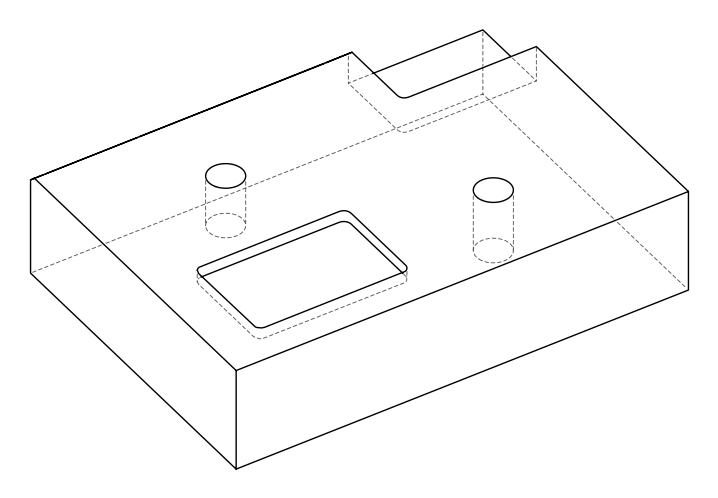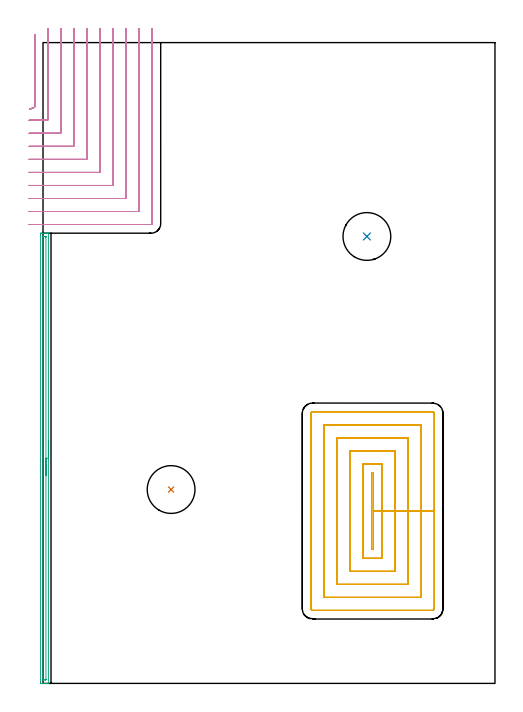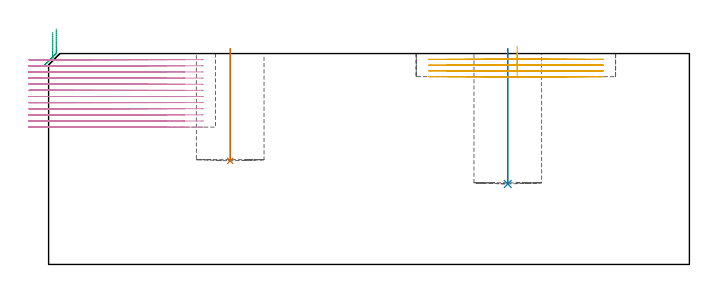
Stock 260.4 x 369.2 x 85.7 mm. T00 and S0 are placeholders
(PLAN: 5 operations, 2 tool changes, 47 min)
(1 INDEXABLE_INSERT_DRILL_BLIND_HOLE_FROM_SOLID | STEP1POCKET | NXT0302_026 | 0.18 min | 25685 mm3)
(2 INDEXABLE_INSERT_DRILL_BLIND_HOLE_FROM_SOLID_1 | STEP1POCKET_1 | NXT0302_026 | 0.22 min | 31264 mm3)
(3 AREA_MILL | FG_CHAMFER_SURFACE | UGT0205_001 | 4.32 min | 2781 mm3)
(4 MILL_CORNER_NOTCH_RECTANGULAR | CORNER_NOTCH_RECTANGULAR | NXT0201_013 | Follow Part, ap 2.5, ae 75% | 30.86 min | 222384 mm3)
(5 MILL_RECTANGULAR_POCKET | POCKET_RECTANGULAR_STRAIGHT | NXT0201_013 | Follow Part, ap 2.5, ae 75% | 11.38 min | 94454 mm3)
(TOOL NXT0302_026 | Index. Insert Drill 27.5mm [880-D2750L32-03] | D27.5 PA176 FL83 Z2)
(TOOL UGT0205_001 | Chamfer Mill 20 x 3 x 45 deg. | D20 FL50 Z2)
(TOOL NXT0201_013 | ENDMILL 10mm | D10 FL30 Z4)
(OP 1 INDEXABLE_INSERT_DRILL_BLIND_HOLE_FROM_SOLID)
G17 G21 G94 G90
T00 M6
G54
G17 G0 G90 X73.8 Y111.7 S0 M3
G43 Z95.7 H1
G94 G81 G98 Z42.1 F250. R87.7
G80
M5
M2
(OP 2 INDEXABLE_INSERT_DRILL_BLIND_HOLE_FROM_SOLID_1)
G17 G21 G94 G90
T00 M6
G54
G17 G0 G90 X186.6 Y257.5 S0 M3
G43 Z95.7 H1
G94 G81 G98 Z32.7 F250. R87.7
G80
M5
M2
(OP 3 AREA_MILL)
G17 G21 G94 G90
T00 M6
G54
G17 G0 G90 X3.1 Y139.7 S1061 M3
G43 Z95.7 H0
G94 G1 Y139.662 Z94.828 F250.
Y139.548 Z93.963
Y139.359 Z93.112
Y139.097 Z92.28
Y138.763 Z91.474
Y138.36 Z90.7
Y137.892 Z89.964
Y137.36 Z89.272
Y136.771 Z88.629
Y136.128 Z88.039
Y135.436 Z87.508
Y134.7 Z87.04
Y133.926 Z86.637
Y133.12 Z86.303
Y132.288 Z86.041
Y131.437 Z85.852
Y130.572 Z85.738
Y129.7 Z85.7
Y0.171
X3.097 Y0.01 Z85.688
X3.07 Y0.008 Z85.661
X2.698 Y0. Z85.297
X2.365 Z84.964
X1.687 Z84.282
X0.461 Z83.058
X-0.087 Z82.508
X-0.7 Z81.896
X-0.974 Y0.001 Z81.622
X-1.219 Y0.003 Z81.377
X-1.491 Y0.008 Z81.105
X-1.494 Y0.093 Z81.103
X-1.499 Y0.617 Z81.101
X-1.5 Y1.148 Z81.1
Y258.42
X-1.499 Y258.783 Z81.101
X-1.494 Y259.307 Z81.103
X-1.491 Y259.392 Z81.105
X-0.974 Y259.4 Z81.622
X-0.7 Z81.896
X-0.087 Z82.508
X0.461 Z83.058
X0.8 Z83.396
X1.348 Z83.944
X1.687 Z84.282
X2.365 Z84.964
X2.698 Z85.297
X3.07 Y259.393 Z85.661
X3.097 Y259.39 Z85.688
X3.1 Y259.229 Z85.7
Y129.7
X1.686 Z84.286
Y2.405
X1.685 Y2.181 Z84.285
X1.682 Y2.07 Z84.282
X1.679 Y2.023 Z84.279
X1.601 Y2.01 Z84.201
X1.2 Y2.002 Z83.8
X0.8 Y2. Z83.4
X0.314 Z82.914
X0.056 Y2.005 Z82.656
X-0.05 Y2.01 Z82.55
X-0.079 Y2.022 Z82.521
X-0.082 Y2.07 Z82.518
X-0.085 Y2.181 Z82.515
X-0.086 Y2.403 Z82.514
Y256.995
X-0.085 Y257.219 Z82.515
X-0.082 Y257.33 Z82.518
X-0.079 Y257.377 Z82.521
X-0.002 Y257.39 Z82.598
X0.4 Y257.398 Z83.
X0.8 Y257.4 Z83.4
X1.286 Z83.886
X1.544 Y257.395 Z84.144
X1.65 Y257.39 Z84.25
X1.679 Y257.378 Z84.279
X1.682 Y257.33 Z84.282
X1.685 Y257.219 Z84.285
X1.686 Y256.997 Z84.286
Y129.7
Y128.828 Z84.324
Y127.964 Z84.438
Y127.112 Z84.627
Y126.28 Z84.889
Y125.474 Z85.223
Y124.7 Z85.626
Y123.964 Z86.094
Y123.272 Z86.625
Y122.629 Z87.215
Y122.04 Z87.858
Y121.509 Z88.55
Y121.04 Z89.286
Y120.637 Z90.06
Y120.303 Z90.866
Y120.041 Z91.698
Y119.852 Z92.549
Y119.738 Z93.414
Y119.7 Z94.286
G0 Z95.7
M5
M2
(OP 4 MILL_CORNER_NOTCH_RECTANGULAR)
G17 G21 G94 G90
T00 M6
G54
G17 G0 G90 X-7.75 Y330.742 S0 M3
G43 Z95.7 H0
Z83.208
G94 G1 X-5. Y331.941 F250.
G3 X-4.7 Y332.395 R0.5 F500.
G1 Y370.906
Y373.906 F250.
G0 Z95.7
X-8. Y324.4
Z83.208
G1 X-5.
X2.305 F500.
G3 X2.8 Y324.895 R0.5
G1 Y374.2
Y377.2 F250.
G0 Z95.7
X-8. Y316.9
Z83.208
G1 X-5.
X9.805 F500.
G3 X10.3 Y317.395 R0.5
G1 Y374.2
Y377.2 F250.
G0 Z95.7
X-8. Y309.4
Z83.208
G1 X-5.
X17.304 F500.
G3 X17.8 Y309.896 R0.5
G1 Y374.2
Y377.2 F250.
G0 Z95.7
X-8. Y301.9
Z83.208
G1 X-5.
X24.804 F500.
G3 X25.3 Y302.396 R0.5
G1 Y374.2
Y377.2 F250.
G0 Z95.7
X-8. Y294.4
Z83.208
G1 X-5.
X32.304 F500.
G3 X32.8 Y294.896 R0.5
G1 Y374.2
Y377.2 F250.
G0 Z95.7
X-8. Y286.9
Z83.208
G1 X-5.
X39.804 F500.
G3 X40.3 Y287.396 R0.5
G1 Y374.2
Y377.2 F250.
G0 Z95.7
X-8. Y279.4
Z83.208
G1 X-5.
X47.303 F500.
G3 X47.8 Y279.897 R0.5
G1 Y374.2
Y377.2 F250.
G0 Z95.7
X-8. Y271.9
Z83.208
G1 X-5.
X54.803 F500.
G3 X55.3 Y272.397 R0.5
G1 Y374.2
Y377.2 F250.
G0 Z95.7
X-8. Y264.4
Z83.208
G1 X-5.
X62.303 F500.
G3 X62.8 Y264.897 R0.5
G1 Y374.2
Y377.2 F250.
G0 Z95.7
X-7.75 Y330.742
Z80.717
G1 X-5. Y331.941
G3 X-4.7 Y332.395 R0.5 F500.
G1 Y370.906
Y373.906 F250.
G0 Z95.7
X-8. Y324.4
Z80.717
G1 X-5.
X2.305 F500.
G3 X2.8 Y324.895 R0.5
G1 Y374.2
Y377.2 F250.
G0 Z95.7
X-8. Y316.9
Z80.717
G1 X-5.
X9.805 F500.
G3 X10.3 Y317.395 R0.5
G1 Y374.2
Y377.2 F250.
G0 Z95.7
X-8. Y309.4
Z80.717
G1 X-5.
X17.304 F500.
G3 X17.8 Y309.896 R0.5
G1 Y374.2
Y377.2 F250.
G0 Z95.7
X-8. Y301.9
Z80.717
G1 X-5.
X24.804 F500.
G3 X25.3 Y302.396 R0.5
G1 Y374.2
Y377.2 F250.
G0 Z95.7
X-8. Y294.4
Z80.717
G1 X-5.
X32.304 F500.
G3 X32.8 Y294.896 R0.5
G1 Y374.2
Y377.2 F250.
G0 Z95.7
X-8. Y286.9
Z80.717
G1 X-5.
X39.804 F500.
G3 X40.3 Y287.396 R0.5
G1 Y374.2
Y377.2 F250.
G0 Z95.7
X-8. Y279.4
Z80.717
G1 X-5.
X47.303 F500.
G3 X47.8 Y279.897 R0.5
G1 Y374.2
Y377.2 F250.
G0 Z95.7
X-8. Y271.9
Z80.717
G1 X-5.
X54.803 F500.
G3 X55.3 Y272.397 R0.5
G1 Y374.2
Y377.2 F250.
G0 Z95.7
X-8. Y264.4
Z80.717
G1 X-5.
X62.303 F500.
G3 X62.8 Y264.897 R0.5
G1 Y374.2
Y377.2 F250.
G0 Z95.7
X-7.75 Y330.742
Z78.225
G1 X-5. Y331.941
G3 X-4.7 Y332.395 R0.5 F500.
G1 Y370.906
Y373.906 F250.
G0 Z95.7
X-8. Y324.4
Z78.225
G1 X-5.
X2.305 F500.
G3 X2.8 Y324.895 R0.5
G1 Y374.2
Y377.2 F250.
G0 Z95.7
X-8. Y316.9
Z78.225
G1 X-5.
X9.805 F500.
G3 X10.3 Y317.395 R0.5
G1 Y374.2
Y377.2 F250.
G0 Z95.7
X-8. Y309.4
Z78.225
G1 X-5.
X17.304 F500.
G3 X17.8 Y309.896 R0.5
G1 Y374.2
Y377.2 F250.
G0 Z95.7
X-8. Y301.9
Z78.225
G1 X-5.
X24.804 F500.
G3 X25.3 Y302.396 R0.5
G1 Y374.2
Y377.2 F250.
G0 Z95.7
X-8. Y294.4
Z78.225
G1 X-5.
X32.304 F500.
G3 X32.8 Y294.896 R0.5
G1 Y374.2
Y377.2 F250.
G0 Z95.7
X-8. Y286.9
Z78.225
G1 X-5.
X39.804 F500.
G3 X40.3 Y287.396 R0.5
G1 Y374.2
Y377.2 F250.
G0 Z95.7
X-8. Y279.4
Z78.225
G1 X-5.
X47.303 F500.
G3 X47.8 Y279.897 R0.5
G1 Y374.2
Y377.2 F250.
G0 Z95.7
X-8. Y271.9
Z78.225
G1 X-5.
X54.803 F500.
G3 X55.3 Y272.397 R0.5
G1 Y374.2
Y377.2 F250.
G0 Z95.7
X-8. Y264.4
Z78.225
G1 X-5.
X62.303 F500.
G3 X62.8 Y264.897 R0.5
G1 Y374.2
Y377.2 F250.
G0 Z95.7
X-7.75 Y330.742
Z75.733
G1 X-5. Y331.941
G3 X-4.7 Y332.395 R0.5 F500.
G1 Y370.906
Y373.906 F250.
G0 Z95.7
X-8. Y324.4
Z75.733
G1 X-5.
X2.305 F500.
G3 X2.8 Y324.895 R0.5
G1 Y374.2
Y377.2 F250.
G0 Z95.7
X-8. Y316.9
Z75.733
G1 X-5.
X9.805 F500.
G3 X10.3 Y317.395 R0.5
G1 Y374.2
Y377.2 F250.
G0 Z95.7
X-8. Y309.4
Z75.733
G1 X-5.
X17.304 F500.
G3 X17.8 Y309.896 R0.5
G1 Y374.2
Y377.2 F250.
G0 Z95.7
X-8. Y301.9
Z75.733
G1 X-5.
X24.804 F500.
G3 X25.3 Y302.396 R0.5
G1 Y374.2
Y377.2 F250.
G0 Z95.7
X-8. Y294.4
Z75.733
G1 X-5.
X32.304 F500.
G3 X32.8 Y294.896 R0.5
G1 Y374.2
Y377.2 F250.
G0 Z95.7
X-8. Y286.9
Z75.733
G1 X-5.
X39.804 F500.
G3 X40.3 Y287.396 R0.5
G1 Y374.2
Y377.2 F250.
G0 Z95.7
X-8. Y279.4
Z75.733
G1 X-5.
X47.303 F500.
G3 X47.8 Y279.897 R0.5
G1 Y374.2
Y377.2 F250.
G0 Z95.7
X-8. Y271.9
Z75.733
G1 X-5.
X54.803 F500.
G3 X55.3 Y272.397 R0.5
G1 Y374.2
Y377.2 F250.
G0 Z95.7
X-8. Y264.4
Z75.733
G1 X-5.
X62.303 F500.
G3 X62.8 Y264.897 R0.5
G1 Y374.2
Y377.2 F250.
G0 Z95.7
X-7.75 Y330.742
Z73.242
G1 X-5. Y331.941
G3 X-4.7 Y332.395 R0.5 F500.
G1 Y370.906
Y373.906 F250.
G0 Z95.7
X-8. Y324.4
Z73.242
G1 X-5.
X2.305 F500.
G3 X2.8 Y324.895 R0.5
G1 Y374.2
Y377.2 F250.
G0 Z95.7
X-8. Y316.9
Z73.242
G1 X-5.
X9.805 F500.
G3 X10.3 Y317.395 R0.5
G1 Y374.2
Y377.2 F250.
G0 Z95.7
X-8. Y309.4
Z73.242
G1 X-5.
X17.304 F500.
G3 X17.8 Y309.896 R0.5
G1 Y374.2
Y377.2 F250.
G0 Z95.7
X-8. Y301.9
Z73.242
G1 X-5.
X24.804 F500.
G3 X25.3 Y302.396 R0.5
G1 Y374.2
Y377.2 F250.
G0 Z95.7
X-8. Y294.4
Z73.242
G1 X-5.
X32.304 F500.
G3 X32.8 Y294.896 R0.5
G1 Y374.2
Y377.2 F250.
G0 Z95.7
X-8. Y286.9
Z73.242
G1 X-5.
X39.804 F500.
G3 X40.3 Y287.396 R0.5
G1 Y374.2
Y377.2 F250.
G0 Z95.7
X-8. Y279.4
Z73.242
G1 X-5.
X47.303 F500.
G3 X47.8 Y279.897 R0.5
G1 Y374.2
Y377.2 F250.
G0 Z95.7
X-8. Y271.9
Z73.242
G1 X-5.
X54.803 F500.
G3 X55.3 Y272.397 R0.5
G1 Y374.2
Y377.2 F250.
G0 Z95.7
X-8. Y264.4
Z73.242
G1 X-5.
X62.303 F500.
G3 X62.8 Y264.897 R0.5
G1 Y374.2
Y377.2 F250.
G0 Z95.7
X-7.75 Y330.742
Z70.75
G1 X-5. Y331.941
G3 X-4.7 Y332.395 R0.5 F500.
G1 Y370.906
Y373.906 F250.
G0 Z95.7
X-8. Y324.4
Z70.75
G1 X-5.
X2.305 F500.
G3 X2.8 Y324.895 R0.5
G1 Y374.2
Y377.2 F250.
G0 Z95.7
X-8. Y316.9
Z70.75
G1 X-5.
X9.805 F500.
G3 X10.3 Y317.395 R0.5
G1 Y374.2
Y377.2 F250.
G0 Z95.7
X-8. Y309.4
Z70.75
G1 X-5.
X17.304 F500.
G3 X17.8 Y309.896 R0.5
G1 Y374.2
Y377.2 F250.
G0 Z95.7
X-8. Y301.9
Z70.75
G1 X-5.
X24.804 F500.
G3 X25.3 Y302.396 R0.5
G1 Y374.2
Y377.2 F250.
G0 Z95.7
X-8. Y294.4
Z70.75
G1 X-5.
X32.304 F500.
G3 X32.8 Y294.896 R0.5
G1 Y374.2
Y377.2 F250.
G0 Z95.7
X-8. Y286.9
Z70.75
G1 X-5.
X39.804 F500.
G3 X40.3 Y287.396 R0.5
G1 Y374.2
Y377.2 F250.
G0 Z95.7
X-8. Y279.4
Z70.75
G1 X-5.
X47.303 F500.
G3 X47.8 Y279.897 R0.5
G1 Y374.2
Y377.2 F250.
G0 Z95.7
X-8. Y271.9
Z70.75
G1 X-5.
X54.803 F500.
G3 X55.3 Y272.397 R0.5
G1 Y374.2
Y377.2 F250.
G0 Z95.7
X-8. Y264.4
Z70.75
G1 X-5.
X62.303 F500.
G3 X62.8 Y264.897 R0.5
G1 Y374.2
Y377.2 F250.
G0 Z95.7
X-7.75 Y330.742
Z68.258
G1 X-5. Y331.941
G3 X-4.7 Y332.395 R0.5 F500.
G1 Y370.906
Y373.906 F250.
G0 Z95.7
X-8. Y324.4
Z68.258
G1 X-5.
X2.305 F500.
G3 X2.8 Y324.895 R0.5
G1 Y374.2
Y377.2 F250.
G0 Z95.7
X-8. Y316.9
Z68.258
G1 X-5.
X9.805 F500.
G3 X10.3 Y317.395 R0.5
G1 Y374.2
Y377.2 F250.
G0 Z95.7
X-8. Y309.4
Z68.258
G1 X-5.
X17.304 F500.
G3 X17.8 Y309.896 R0.5
G1 Y374.2
Y377.2 F250.
G0 Z95.7
X-8. Y301.9
Z68.258
G1 X-5.
X24.804 F500.
G3 X25.3 Y302.396 R0.5
G1 Y374.2
Y377.2 F250.
G0 Z95.7
X-8. Y294.4
Z68.258
G1 X-5.
X32.304 F500.
G3 X32.8 Y294.896 R0.5
G1 Y374.2
Y377.2 F250.
G0 Z95.7
X-8. Y286.9
Z68.258
G1 X-5.
X39.804 F500.
G3 X40.3 Y287.396 R0.5
G1 Y374.2
Y377.2 F250.
G0 Z95.7
X-8. Y279.4
Z68.258
G1 X-5.
X47.303 F500.
G3 X47.8 Y279.897 R0.5
G1 Y374.2
Y377.2 F250.
G0 Z95.7
X-8. Y271.9
Z68.258
G1 X-5.
X54.803 F500.
G3 X55.3 Y272.397 R0.5
G1 Y374.2
Y377.2 F250.
G0 Z95.7
X-8. Y264.4
Z68.258
G1 X-5.
X62.303 F500.
G3 X62.8 Y264.897 R0.5
G1 Y374.2
Y377.2 F250.
G0 Z95.7
X-7.75 Y330.742
Z65.767
G1 X-5. Y331.941
G3 X-4.7 Y332.395 R0.5 F500.
G1 Y370.906
Y373.906 F250.
G0 Z95.7
X-8. Y324.4
Z65.767
G1 X-5.
X2.305 F500.
G3 X2.8 Y324.895 R0.5
G1 Y374.2
Y377.2 F250.
G0 Z95.7
X-8. Y316.9
Z65.767
G1 X-5.
X9.805 F500.
G3 X10.3 Y317.395 R0.5
G1 Y374.2
Y377.2 F250.
G0 Z95.7
X-8. Y309.4
Z65.767
G1 X-5.
X17.304 F500.
G3 X17.8 Y309.896 R0.5
G1 Y374.2
Y377.2 F250.
G0 Z95.7
X-8. Y301.9
Z65.767
G1 X-5.
X24.804 F500.
G3 X25.3 Y302.396 R0.5
G1 Y374.2
Y377.2 F250.
G0 Z95.7
X-8. Y294.4
Z65.767
G1 X-5.
X32.304 F500.
G3 X32.8 Y294.896 R0.5
G1 Y374.2
Y377.2 F250.
G0 Z95.7
X-8. Y286.9
Z65.767
G1 X-5.
X39.804 F500.
G3 X40.3 Y287.396 R0.5
G1 Y374.2
Y377.2 F250.
G0 Z95.7
X-8. Y279.4
Z65.767
G1 X-5.
X47.303 F500.
G3 X47.8 Y279.897 R0.5
G1 Y374.2
Y377.2 F250.
G0 Z95.7
X-8. Y271.9
Z65.767
G1 X-5.
X54.803 F500.
G3 X55.3 Y272.397 R0.5
G1 Y374.2
Y377.2 F250.
G0 Z95.7
X-8. Y264.4
Z65.767
G1 X-5.
X62.303 F500.
G3 X62.8 Y264.897 R0.5
G1 Y374.2
Y377.2 F250.
G0 Z95.7
X-7.75 Y330.742
Z63.275
G1 X-5. Y331.941
G3 X-4.7 Y332.395 R0.5 F500.
G1 Y370.906
Y373.906 F250.
G0 Z95.7
X-8. Y324.4
Z63.275
G1 X-5.
X2.305 F500.
G3 X2.8 Y324.895 R0.5
G1 Y374.2
Y377.2 F250.
G0 Z95.7
X-8. Y316.9
Z63.275
G1 X-5.
X9.805 F500.
G3 X10.3 Y317.395 R0.5
G1 Y374.2
Y377.2 F250.
G0 Z95.7
X-8. Y309.4
Z63.275
G1 X-5.
X17.304 F500.
G3 X17.8 Y309.896 R0.5
G1 Y374.2
Y377.2 F250.
G0 Z95.7
X-8. Y301.9
Z63.275
G1 X-5.
X24.804 F500.
G3 X25.3 Y302.396 R0.5
G1 Y374.2
Y377.2 F250.
G0 Z95.7
X-8. Y294.4
Z63.275
G1 X-5.
X32.304 F500.
G3 X32.8 Y294.896 R0.5
G1 Y374.2
Y377.2 F250.
G0 Z95.7
X-8. Y286.9
Z63.275
G1 X-5.
X39.804 F500.
G3 X40.3 Y287.396 R0.5
G1 Y374.2
Y377.2 F250.
G0 Z95.7
X-8. Y279.4
Z63.275
G1 X-5.
X47.303 F500.
G3 X47.8 Y279.897 R0.5
G1 Y374.2
Y377.2 F250.
G0 Z95.7
X-8. Y271.9
Z63.275
G1 X-5.
X54.803 F500.
G3 X55.3 Y272.397 R0.5
G1 Y374.2
Y377.2 F250.
G0 Z95.7
X-8. Y264.4
Z63.275
G1 X-5.
X62.303 F500.
G3 X62.8 Y264.897 R0.5
G1 Y374.2
Y377.2 F250.
G0 Z95.7
X-7.75 Y330.742
Z60.783
G1 X-5. Y331.941
G3 X-4.7 Y332.395 R0.5 F500.
G1 Y370.906
Y373.906 F250.
G0 Z95.7
X-8. Y324.4
Z60.783
G1 X-5.
X2.305 F500.
G3 X2.8 Y324.895 R0.5
G1 Y374.2
Y377.2 F250.
G0 Z95.7
X-8. Y316.9
Z60.783
G1 X-5.
X9.805 F500.
G3 X10.3 Y317.395 R0.5
G1 Y374.2
Y377.2 F250.
G0 Z95.7
X-8. Y309.4
Z60.783
G1 X-5.
X17.304 F500.
G3 X17.8 Y309.896 R0.5
G1 Y374.2
Y377.2 F250.
G0 Z95.7
X-8. Y301.9
Z60.783
G1 X-5.
X24.804 F500.
G3 X25.3 Y302.396 R0.5
G1 Y374.2
Y377.2 F250.
G0 Z95.7
X-8. Y294.4
Z60.783
G1 X-5.
X32.304 F500.
G3 X32.8 Y294.896 R0.5
G1 Y374.2
Y377.2 F250.
G0 Z95.7
X-8. Y286.9
Z60.783
G1 X-5.
X39.804 F500.
G3 X40.3 Y287.396 R0.5
G1 Y374.2
Y377.2 F250.
G0 Z95.7
X-8. Y279.4
Z60.783
G1 X-5.
X47.303 F500.
G3 X47.8 Y279.897 R0.5
G1 Y374.2
Y377.2 F250.
G0 Z95.7
X-8. Y271.9
Z60.783
G1 X-5.
X54.803 F500.
G3 X55.3 Y272.397 R0.5
G1 Y374.2
Y377.2 F250.
G0 Z95.7
X-8. Y264.4
Z60.783
G1 X-5.
X62.303 F500.
G3 X62.8 Y264.897 R0.5
G1 Y374.2
Y377.2 F250.
G0 Z95.7
X-7.75 Y330.742
Z58.292
G1 X-5. Y331.941
G3 X-4.7 Y332.395 R0.5 F500.
G1 Y370.906
Y373.906 F250.
G0 Z95.7
X-8. Y324.4
Z58.292
G1 X-5.
X2.305 F500.
G3 X2.8 Y324.895 R0.5
G1 Y374.2
Y377.2 F250.
G0 Z95.7
X-8. Y316.9
Z58.292
G1 X-5.
X9.805 F500.
G3 X10.3 Y317.395 R0.5
G1 Y374.2
Y377.2 F250.
G0 Z95.7
X-8. Y309.4
Z58.292
G1 X-5.
X17.304 F500.
G3 X17.8 Y309.896 R0.5
G1 Y374.2
Y377.2 F250.
G0 Z95.7
X-8. Y301.9
Z58.292
G1 X-5.
X24.804 F500.
G3 X25.3 Y302.396 R0.5
G1 Y374.2
Y377.2 F250.
G0 Z95.7
X-8. Y294.4
Z58.292
G1 X-5.
X32.304 F500.
G3 X32.8 Y294.896 R0.5
G1 Y374.2
Y377.2 F250.
G0 Z95.7
X-8. Y286.9
Z58.292
G1 X-5.
X39.804 F500.
G3 X40.3 Y287.396 R0.5
G1 Y374.2
Y377.2 F250.
G0 Z95.7
X-8. Y279.4
Z58.292
G1 X-5.
X47.303 F500.
G3 X47.8 Y279.897 R0.5
G1 Y374.2
Y377.2 F250.
G0 Z95.7
X-8. Y271.9
Z58.292
G1 X-5.
X54.803 F500.
G3 X55.3 Y272.397 R0.5
G1 Y374.2
Y377.2 F250.
G0 Z95.7
X-8. Y264.4
Z58.292
G1 X-5.
X62.303 F500.
G3 X62.8 Y264.897 R0.5
G1 Y374.2
Y377.2 F250.
G0 Z95.7
X-7.75 Y330.742
Z55.8
G1 X-5. Y331.941
G3 X-4.7 Y332.395 R0.5 F500.
G1 Y370.906
Y373.906 F250.
G0 Z95.7
X-8. Y324.4
Z55.8
G1 X-5.
X2.305 F500.
G3 X2.8 Y324.895 R0.5
G1 Y374.2
Y377.2 F250.
G0 Z95.7
X-8. Y316.9
Z55.8
G1 X-5.
X9.805 F500.
G3 X10.3 Y317.395 R0.5
G1 Y374.2
Y377.2 F250.
G0 Z95.7
X-8. Y309.4
Z55.8
G1 X-5.
X17.304 F500.
G3 X17.8 Y309.896 R0.5
G1 Y374.2
Y377.2 F250.
G0 Z95.7
X-8. Y301.9
Z55.8
G1 X-5.
X24.804 F500.
G3 X25.3 Y302.396 R0.5
G1 Y374.2
Y377.2 F250.
G0 Z95.7
X-8. Y294.4
Z55.8
G1 X-5.
X32.304 F500.
G3 X32.8 Y294.896 R0.5
G1 Y374.2
Y377.2 F250.
G0 Z95.7
X-8. Y286.9
Z55.8
G1 X-5.
X39.804 F500.
G3 X40.3 Y287.396 R0.5
G1 Y374.2
Y377.2 F250.
G0 Z95.7
X-8. Y279.4
Z55.8
G1 X-5.
X47.303 F500.
G3 X47.8 Y279.897 R0.5
G1 Y374.2
Y377.2 F250.
G0 Z95.7
X-8. Y271.9
Z55.8
G1 X-5.
X54.803 F500.
G3 X55.3 Y272.397 R0.5
G1 Y374.2
Y377.2 F250.
G0 Z95.7
X-8. Y264.4
Z55.8
G1 X-5.
X62.303 F500.
G3 X62.8 Y264.897 R0.5
G1 Y374.2
Y377.2 F250.
G0 Z95.7
M5
M2
(OP 5 MILL_RECTANGULAR_POCKET)
G17 G21 G94 G90
T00 M6
G54
G17 G0 G90 X190.4 Y79.334 S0 M3
G43 Z95.7 H0
Z88.7
G94 G1 Y99.3 Z83.35 F250.
Y121.5 F500.
X189.4
Y77.1
X190.4
Y99.3
X195.4
Y126.5
X184.4
Y72.1
X195.4
Y99.3
X202.9
Y134.
X176.9
Y64.6
X202.9
Y99.3
X210.4
Y141.5
X169.4
Y57.1
X210.4
Y99.3
X217.9
Y149.
X161.9
Y49.6
X217.9
Y99.3
X225.4
Y155.6
G3 X224.5 Y156.5 R0.9
G1 X155.3
G3 X154.4 Y155.6 R0.9
G1 Y43.
G3 X155.3 Y42.1 R0.9
G1 X224.5
G3 X225.4 Y43. R0.9
G1 Y99.3
Y100.3
G0 X190.4 Y79.334 Z86.35
G1 Y99.3 Z81. F250.
Y121.5 F500.
X189.4
Y77.1
X190.4
Y99.3
X195.4
Y126.5
X184.4
Y72.1
X195.4
Y99.3
X202.9
Y134.
X176.9
Y64.6
X202.9
Y99.3
X210.4
Y141.5
X169.4
Y57.1
X210.4
Y99.3
X217.9
Y149.
X161.9
Y49.6
X217.9
Y99.3
X225.4
Y155.6
G3 X224.5 Y156.5 R0.9
G1 X155.3
G3 X154.4 Y155.6 R0.9
G1 Y43.
G3 X155.3 Y42.1 R0.9
G1 X224.5
G3 X225.4 Y43. R0.9
G1 Y99.3
Y100.3
G0 X190.4 Y79.334 Z84.
G1 Y99.3 Z78.65 F250.
Y121.5 F500.
X189.4
Y77.1
X190.4
Y99.3
X195.4
Y126.5
X184.4
Y72.1
X195.4
Y99.3
X202.9
Y134.
X176.9
Y64.6
X202.9
Y99.3
X210.4
Y141.5
X169.4
Y57.1
X210.4
Y99.3
X217.9
Y149.
X161.9
Y49.6
X217.9
Y99.3
X225.4
Y155.6
G3 X224.5 Y156.5 R0.9
G1 X155.3
G3 X154.4 Y155.6 R0.9
G1 Y43.
G3 X155.3 Y42.1 R0.9
G1 X224.5
G3 X225.4 Y43. R0.9
G1 Y99.3
Y100.3
G0 X190.4 Y79.334 Z81.65
G1 Y99.3 Z76.3 F250.
Y121.5 F500.
X189.4
Y77.1
X190.4
Y99.3
X195.4
Y126.5
X184.4
Y72.1
X195.4
Y99.3
X202.9
Y134.
X176.9
Y64.6
X202.9
Y99.3
X210.4
Y141.5
X169.4
Y57.1
X210.4
Y99.3
X217.9
Y149.
X161.9
Y49.6
X217.9
Y99.3
X225.4
Y155.6
G3 X224.5 Y156.5 R0.9
G1 X155.3
G3 X154.4 Y155.6 R0.9
G1 Y43.
G3 X155.3 Y42.1 R0.9
G1 X224.5
G3 X225.4 Y43. R0.9
G1 Y99.3
Y100.3
G0 Z95.7
M5
M2
